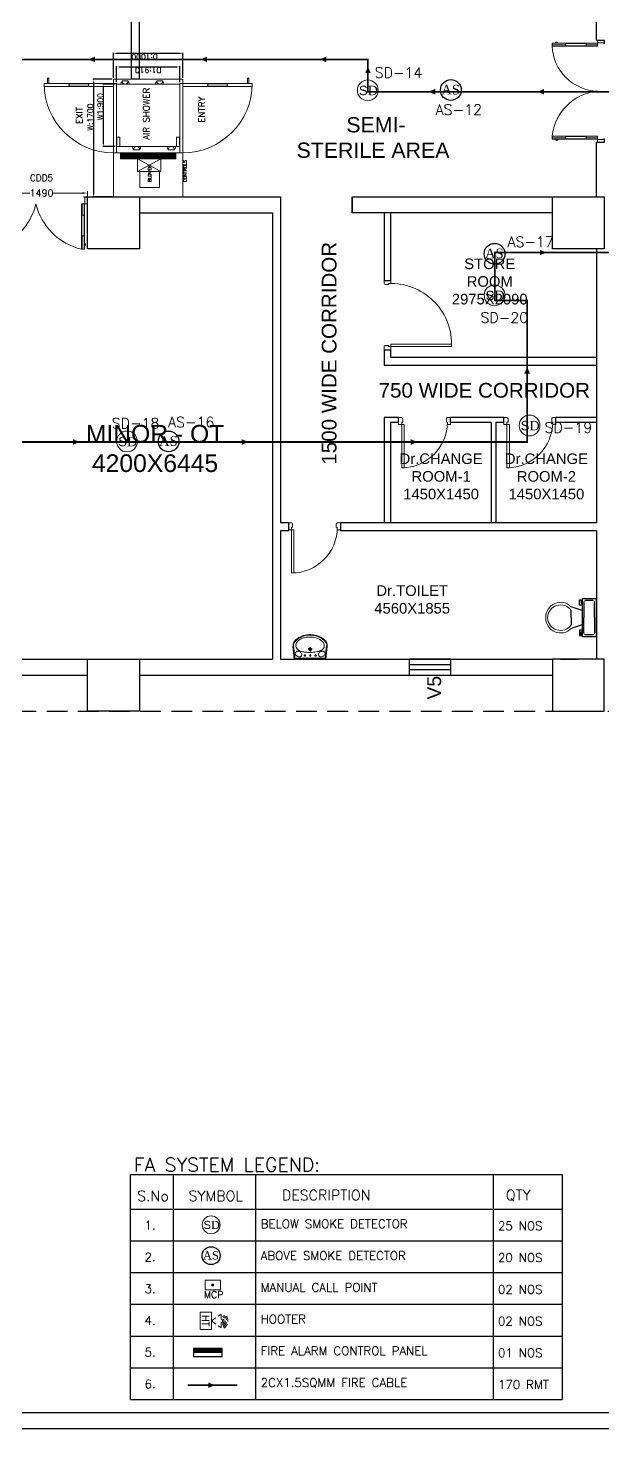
# Model space of a CAD drawing. Header units: millimetres. Extents: x 3552052 to 4144896, y -707811 to -630695.
# Drawn here: x 3870834 to 3879133, y -666235 to -646004 of the extents above; entities that cross this region are included whole.
import ezdxf
from ezdxf.enums import TextEntityAlignment as Align

# ---------------------------------------------------------------- set-up
doc = ezdxf.new("R2010")
doc.units = ezdxf.units.MM
doc.header["$LTSCALE"] = 6
doc.header["$MEASUREMENT"] = 0
for name, pattern in [('ACAD_ISO04W100', [30, 24, -3, 0, -3]), ('DASHED2', [0.375, 0.25, -0.125]), ('HIDDEN', [0.375, 0.25, -0.125])]:
    doc.linetypes.add(name, pattern=pattern)
doc.layers.get('0').update_dxf_attribs({"linetype": 'CONTINUOUS', "lineweight": 0})
doc.layers.get('Defpoints').update_dxf_attribs({"linetype": 'CONTINUOUS', "lineweight": 0})
for name, color, linetype, lineweight in [('1200 Door', 144, 'CONTINUOUS', 0), ('AIR SHOWER', 7, 'CONTINUOUS', 0), ('axes', 40, 'ACAD_ISO04W100', 0), ('Chajja', 7, 'CONTINUOUS', 0), ('COL', 5, 'CONTINUOUS', 0), ('DIM', 7, 'CONTINUOUS', 0), ('DOOR', 44, 'CONTINUOUS', 0), ('Double Leaf Door', 4, 'CONTINUOUS', 0), ('ELE-LIGHTING WIRRING', 7, 'CONTINUOUS', 0), ('FA-ABOVE SMOKE DETECTOR', 6, 'CONTINUOUS', 25), ('FA-BELOW SMOKE DERECTOR', 1, 'CONTINUOUS', 0), ('FA-ELECTRONIC HOOTER', 6, 'CONTINUOUS', 0), ('FA-FIRE ALARM CONTROL PANEL', 3, 'CONTINUOUS', 5), ('FA-FIRE TEXT', 7, 'CONTINUOUS', 0), ('FA-MNUAL CALL POINT', 10, 'CONTINUOUS', 0), ('JOINERY', 7, 'CONTINUOUS', 0), ('WALL', 8, 'CONTINUOUS', 0), ('Window', 161, 'CONTINUOUS', 0)]:
    doc.layers.add(name, color=color, linetype=linetype, lineweight=lineweight)
doc.layers.add('FA-LOOPING', color=200, linetype='CONTINUOUS')
doc.styles.add('ARIAL', font='arial.ttf')
doc.styles.add('PDF Times New Roman', font='times.ttf')
doc.styles.add('ROMANS', font='romans.shx')
doc.styles.get("Standard").update_dxf_attribs({"font": 'SIMPLEX'})
doc.dimstyles.new('AEPL1', dxfattribs={"dimtxt": 100, "dimasz": 75, "dimexe": 25, "dimexo": 50, "dimtad": 0, "dimdec": 0, "dimtxsty": 'ROMANS', "dimcen": 2.5, "dimclrd": 7, "dimclre": 7, "dimclrt": 7, "dimadec": 0, "dimazin": 0, "dimtfac": 1, "dimtdec": 0, "dimtmove": 0, "dimatfit": 3, "dimfxl": 1, "dimlwd": 0, "dimlwe": 0, "dimarcsym": 0})
doc.dimstyles.new('BIGDFD', dxfattribs={"dimtxt": 8, "dimasz": 4, "dimexe": 1, "dimexo": 2, "dimtad": 1, "dimlfac": 10, "dimtxsty": 'Standard', "dimcen": 2.5, "dimclrd": 5, "dimclre": 3, "dimclrt": 1, "dimadec": 0, "dimazin": 0, "dimtfac": 1, "dimtmove": 0, "dimatfit": 3, "dimfxl": 1, "dimarcsym": 0})
doc.dimstyles.new('BIGDFD$0', dxfattribs={"dimtxt": 8, "dimasz": 4, "dimexe": 1, "dimexo": 2, "dimtad": 1, "dimlfac": 10, "dimtxsty": 'Standard', "dimcen": 2.5, "dimclrd": 5, "dimclre": 3, "dimclrt": 1, "dimadec": 0, "dimazin": 0, "dimtfac": 1, "dimtmove": 0, "dimatfit": 3, "dimfxl": 1, "dimarcsym": 0})

# ---------------------------------------------------------------- blocks, each defined once
blk = doc.blocks.new('750')
at = {"layer": 'DOOR'}
for p, q in [((-50, 705), (-47.5, 705)), ((-35, 690), (-35, 692.5)), ((-50, 45), (-47.5, 45)), ((-35, 60), (-35, 57.5)), ((50, 45), (50, 80)), ((50, 80), (675, 80)), ((50, 45), (675, 45)), ((675, 45), (675, 80))]:
    blk.add_line(p, q, dxfattribs=at)
for points in [[(15, 690), (15, 705), (50, 705), (50, 750), (-50, 750), (-50, 705)], [(-35, 690), (15, 690)], [(15, 60), (15, 45), (50, 45), (50, 0), (-50, 0), (-50, 45)], [(-35, 60), (15, 60)]]:
    blk.add_lwpolyline(points, dxfattribs=at)
for centre, start, end in [((-35, 705), 180, 270), ((-35, 45), 90, 180)]:
    blk.add_arc(centre, 12.5, start, end, dxfattribs=at)
at = {"layer": 'DOOR', "color": 145}
blk.add_arc((15, 45), 660, 0, 90, dxfattribs=at)
blk = doc.blocks.new('*D878')
at = {"layer": 'Defpoints', "color": 0, "linetype": 'ByBlock', "transparency": 16777216}
for p in [(3913089, -691291), (3914579, -691119), (3914579, -691291)]:
    blk.add_point(p, dxfattribs=at)
at = {"layer": 'DIM', "color": 7, "linetype": 'ByBlock', "lineweight": 0, "transparency": 16777216}
for p, q in [((3913089, -691241), (3913089, -691094)), ((3914579, -691241), (3914579, -691094)), ((3913164, -691119), (3913746, -691119)), ((3914504, -691119), (3914085, -691119))]:
    blk.add_line(p, q, dxfattribs=at)
at = {"layer": 'DIM', "color": 7, "linetype": 'ByBlock', "transparency": 16777216}
for points in [[(3913164, -691107), (3913164, -691132), (3913089, -691119)], [(3914504, -691107), (3914504, -691132), (3914579, -691119)]]:
    blk.add_solid(points, dxfattribs=at)
at = {"layer": 'DIM', "color": 7, "linetype": 'ByBlock', "lineweight": -3, "transparency": 16777216, "insert": (3913916, -691119), "char_height": 100, "attachment_point": 5, "style": 'ROMANS'}
blk.add_mtext('1490', dxfattribs=at)
blk = doc.blocks.new('1500x2100x100 DD')
at = {"layer": 'Double Leaf Door'}
for points in [[(49, 264), (54, 264), (54, 560), (49, 560)], [(93, 560), (88, 560), (88, 264), (93, 264)], [(1407, 560), (1412, 560), (1412, 264), (1407, 264)], [(1451, 264), (1446, 264), (1446, 560), (1451, 560)]]:
    blk.add_hatch(color=6, dxfattribs=at).paths.add_polyline_path(points)
at = {"layer": 'Double Leaf Door', "color": 8}
for p, q in [((35, 697), (35, 679)), ((49, 699), (37, 699)), ((37, 677), (49, 677)), ((49, 100), (49, 754)), ((49, 754), (93, 754)), ((49, 699), (49, 677)), ((71, 560), (71, 754)), ((93, 754), (93, 100)), ((1451, 754), (1407, 754)), ((1407, 754), (1407, 100)), ((1429, 560), (1429, 754)), ((1451, 100), (1451, 754)), ((1451, 699), (1463, 699)), ((1451, 699), (1451, 677)), ((1463, 677), (1451, 677)), ((1465, 697), (1465, 679)), ((71, 100), (71, 264)), ((1429, 100), (1429, 264)), ((5, 100), (5, 0)), ((45, 100), (5, 100)), ((5, 0), (45, 0)), ((7, 98), (7, 2)), ((43, 98), (7, 98)), ((7, 2), (45, 2)), ((43, 3), (43, 98)), ((55, 3), (43, 3)), ((45, 5), (45, 100)), ((57, 5), (45, 5)), ((45, 2), (55, 2)), ((45, 0), (57, 0)), ((93, 100), (49, 100)), ((55, 2), (55, 3)), ((57, 0), (57, 5)), ((1407, 100), (1451, 100)), ((1443, 0), (1443, 5)), ((1443, 5), (1455, 5)), ((1455, 0), (1443, 0)), ((1445, 2), (1445, 3)), ((1445, 3), (1457, 3)), ((1455, 2), (1445, 2)), ((1455, 5), (1455, 100)), ((1455, 100), (1495, 100)), ((1493, 2), (1455, 2)), ((1495, 0), (1455, 0)), ((1457, 3), (1457, 98)), ((1457, 98), (1493, 98)), ((1493, 98), (1493, 2)), ((1495, 100), (1495, 0))]:
    blk.add_line(p, q, dxfattribs=at)
at = {"layer": 'Double Leaf Door', "color": 6}
for p, q in [((93, 560), (49, 560)), ((49, 560), (49, 264)), ((54, 264), (54, 560)), ((88, 264), (88, 560)), ((93, 264), (93, 560)), ((1407, 264), (1407, 560)), ((1407, 560), (1451, 560)), ((1412, 264), (1412, 560)), ((1446, 264), (1446, 560)), ((1451, 560), (1451, 264)), ((49, 264), (93, 264)), ((1451, 264), (1407, 264))]:
    blk.add_line(p, q, dxfattribs=at)
at = {"layer": 'Double Leaf Door', "color": 6, "ltscale": 100}
for p, q in [((88, 560), (88, 264)), ((1412, 560), (1412, 264))]:
    blk.add_line(p, q, dxfattribs=at)
at = {"layer": 'Double Leaf Door', "color": 6}
for points in [[(49, 560), (49, 264), (54, 264), (54, 560), (49, 560)], [(93, 560), (93, 264), (88, 264), (88, 560), (93, 560)], [(1407, 560), (1407, 264), (1412, 264), (1412, 560), (1407, 560)], [(1451, 560), (1451, 264), (1446, 264), (1446, 560), (1451, 560)]]:
    blk.add_lwpolyline(points, dxfattribs=at)
at = {"layer": 'Double Leaf Door', "ltscale": 5000}
for points in [[(49, 560), (49, 264), (54, 264), (54, 560), (49, 560)], [(1451, 560), (1451, 264), (1446, 264), (1446, 560), (1451, 560)]]:
    blk.add_lwpolyline(points, dxfattribs=at)
at = {"layer": 'Double Leaf Door', "color": 8}
for centre, radius, start, end in [((35, 688), 3.72, 90, 270), ((37, 697), 1.98, 90, 180), ((37, 679), 1.98, 180, 270), ((-111, -108), 886, 13.5745, 76.6836), ((1611, -108), 886, 103.3164, 166.4255), ((1463, 697), 1.98, 0, 90), ((1463, 679), 1.98, 270, 0), ((1465, 688), 3.72, 270, 90)]:
    blk.add_arc(centre, radius, start, end, dxfattribs=at)
blk = doc.blocks.new('1800x80')
at = {"layer": 'Double Leaf Door'}
for points in [[(101770, -25418), (101775, -25418), (101775, -25121), (101770, -25121)], [(101814, -25121), (101809, -25121), (101809, -25418), (101814, -25418)], [(103113, -25121), (103118, -25121), (103118, -25418), (103113, -25418)], [(103157, -25418), (103152, -25418), (103152, -25121), (103157, -25121)]]:
    blk.add_hatch(color=6, dxfattribs=at).paths.add_polyline_path(points)
at = {"layer": 'Double Leaf Door', "color": 8}
for p, q in [((101756, -24985), (101756, -25003)), ((101770, -24983), (101758, -24983)), ((101758, -25005), (101770, -25005)), ((101770, -25582), (101770, -24928)), ((101770, -24928), (101814, -24928)), ((101770, -24983), (101770, -25005)), ((101792, -25121), (101792, -24928)), ((101814, -24928), (101814, -25582)), ((103157, -24928), (103113, -24928)), ((103113, -24928), (103113, -25582)), ((103135, -25121), (103135, -24928)), ((103157, -25582), (103157, -24928)), ((103157, -24983), (103169, -24983)), ((103157, -24983), (103157, -25005)), ((103169, -25005), (103157, -25005)), ((103171, -24985), (103171, -25003)), ((101792, -25582), (101792, -25418)), ((103135, -25582), (103135, -25418)), ((101726, -25582), (101726, -25682)), ((101766, -25582), (101726, -25582)), ((101726, -25682), (101766, -25682)), ((101728, -25584), (101728, -25680)), ((101764, -25584), (101728, -25584)), ((101728, -25680), (101766, -25680)), ((101764, -25679), (101764, -25584)), ((101776, -25679), (101764, -25679)), ((101766, -25677), (101766, -25582)), ((101778, -25677), (101766, -25677)), ((101766, -25680), (101776, -25680)), ((101766, -25682), (101778, -25682)), ((101814, -25582), (101770, -25582)), ((101776, -25680), (101776, -25679)), ((101778, -25682), (101778, -25677)), ((103113, -25582), (103157, -25582)), ((103149, -25682), (103149, -25677)), ((103149, -25677), (103161, -25677)), ((103161, -25682), (103149, -25682)), ((103151, -25680), (103151, -25679)), ((103151, -25679), (103163, -25679)), ((103161, -25680), (103151, -25680)), ((103161, -25677), (103161, -25582)), ((103161, -25582), (103201, -25582)), ((103199, -25680), (103161, -25680)), ((103201, -25682), (103161, -25682)), ((103163, -25679), (103163, -25584)), ((103163, -25584), (103199, -25584)), ((103199, -25584), (103199, -25680)), ((103201, -25582), (103201, -25682))]:
    blk.add_line(p, q, dxfattribs=at)
at = {"layer": 'Double Leaf Door', "color": 6}
for p, q in [((101814, -25121), (101770, -25121)), ((101770, -25121), (101770, -25418)), ((101775, -25418), (101775, -25121)), ((101809, -25418), (101809, -25121)), ((101814, -25418), (101814, -25121)), ((103113, -25418), (103113, -25121)), ((103113, -25121), (103157, -25121)), ((103118, -25418), (103118, -25121)), ((103152, -25418), (103152, -25121)), ((103157, -25121), (103157, -25418)), ((101770, -25418), (101814, -25418)), ((103157, -25418), (103113, -25418))]:
    blk.add_line(p, q, dxfattribs=at)
at = {"layer": 'Double Leaf Door', "color": 6, "ltscale": 100}
for p, q in [((101809, -25121), (101809, -25418)), ((103118, -25121), (103118, -25418))]:
    blk.add_line(p, q, dxfattribs=at)
at = {"layer": 'Double Leaf Door', "color": 6}
for points in [[(101770, -25121), (101770, -25418), (101775, -25418), (101775, -25121), (101770, -25121)], [(101814, -25121), (101814, -25418), (101809, -25418), (101809, -25121), (101814, -25121)], [(103113, -25121), (103113, -25418), (103118, -25418), (103118, -25121), (103113, -25121)], [(103157, -25121), (103157, -25418), (103152, -25418), (103152, -25121), (103157, -25121)]]:
    blk.add_lwpolyline(points, dxfattribs=at)
at = {"layer": 'Double Leaf Door', "ltscale": 5000}
for points in [[(101770, -25121), (101770, -25418), (101775, -25418), (101775, -25121), (101770, -25121)], [(103157, -25121), (103157, -25418), (103152, -25418), (103152, -25121), (103157, -25121)]]:
    blk.add_lwpolyline(points, dxfattribs=at)
at = {"layer": 'Double Leaf Door', "color": 8}
for centre, radius, start, end in [((101756, -24994), 3.72, 90, 270), ((101758, -24985), 1.98, 90, 180), ((101758, -25003), 1.98, 180, 270), ((101732, -25659), 736, 6.0142, 83.5863), ((103143, -25607), 680, 92.5046, 177.8949), ((103169, -24985), 1.98, 0, 90), ((103169, -25003), 1.98, 270, 0), ((103171, -24994), 3.72, 270, 90)]:
    blk.add_arc(centre, radius, start, end, dxfattribs=at)
blk = doc.blocks.new('*D19')
at = {"color": 3, "lineweight": -2, "transparency": 16777216}
for p, q in [((72.8, 197.7), (72.8, 215.6)), ((162.8, 197.7), (162.8, 215.6))]:
    blk.add_line(p, q, dxfattribs=at)
at = {"color": 5, "lineweight": -2, "transparency": 16777216}
blk.add_line((76.8, 214.6), (158.8, 214.6), dxfattribs=at)
at = {"color": 5, "transparency": 16777216}
for points in [[(76.8, 215.3), (76.8, 214), (72.8, 214.6)], [(158.8, 214), (158.8, 215.3), (162.8, 214.6)]]:
    blk.add_solid(points, dxfattribs=at)
at = {"layer": 'Defpoints', "color": 0, "transparency": 16777216}
for p in [(162.8, 214.6), (72.8, 195.7), (162.8, 195.7)]:
    blk.add_point(p, dxfattribs=at)
at = {"color": 1, "transparency": 16777216, "insert": (130.4, 219.4), "char_height": 8, "attachment_point": 5}
blk.add_mtext('W1:900', dxfattribs=at)
blk = doc.blocks.new('*D20')
at = {"color": 3, "lineweight": -2, "transparency": 16777216}
for p, q in [((0, 202.2), (0, 230.1)), ((170, 202.2), (170, 230.1))]:
    blk.add_line(p, q, dxfattribs=at)
at = {"color": 5, "lineweight": -2, "transparency": 16777216}
blk.add_line((166, 229.1), (4, 229.1), dxfattribs=at)
at = {"color": 5, "transparency": 16777216}
for points in [[(4, 229.7), (4, 228.4), (0, 229.1)], [(166, 228.4), (166, 229.7), (170, 229.1)]]:
    blk.add_solid(points, dxfattribs=at)
at = {"layer": 'Defpoints', "color": 0, "transparency": 16777216}
for p in [(0, 229.1), (0, 200.2), (170, 200.2)]:
    blk.add_point(p, dxfattribs=at)
at = {"color": 1, "transparency": 16777216, "insert": (115.3, 233.8), "char_height": 8, "attachment_point": 5}
blk.add_mtext('W:1700', dxfattribs=at)
blk = doc.blocks.new('nolllw new')
for p, q in [((-139, 14), (-138, 15)), ((-124, 16), (-137, 16)), ((-123, 15), (-107, -15)), ((-113, 14), (-3, 14)), ((8, 15), (-8, -15)), ((9, 16), (22, 16)), ((23, 14), (23, 16)), ((23, 14), (23, 15)), ((-100, -16), (-106, -16)), ((-15, -16), (-9, -16))]:
    blk.add_line(p, q)
at = {"color": 19}
for p, q in [((-124, 16), (-58, 16)), ((9, 16), (-58, 16)), ((-100, -34), (-15, -34))]:
    blk.add_line(p, q, dxfattribs=at)
at = {"color": 1}
for p, q in [((-75, 15), (-75, 11)), ((-41, 15), (-41, 11)), ((-100, -27), (-100, -34)), ((-15, -27), (-15, -34))]:
    blk.add_line(p, q, dxfattribs=at)
at = {"color": 3}
for p, q in [((-113, -5), (-113, -13)), ((-110, -16), (-110, -16)), ((-109, -17), (-101, -34)), ((-100, -34), (-100, -34)), ((-15, -34), (-15, -34)), ((-7, -17), (-14, -34)), ((-6, -16), (-5, -16)), ((-2, -5), (-2, -13))]:
    blk.add_line(p, q, dxfattribs=at)
for centre, radius, start, end in [((-137, 15), 1, 90, 159.381), ((-124, 15), 1, 27.8597, 90), ((9, 15), 1, 90, 152.1403), ((22, 15), 1, 20.619, 90), ((-106, -15), 1, 207.8597, 270), ((-100, -15), 1, 270, 343.3261), ((-61, -27), 40.2, 161.5212, 163.3261), ((-54, -27), 40.2, 16.6739, 18.4788), ((-15, -15), 1, 196.6739, 270), ((-9, -15), 1, 270, 332.1403)]:
    blk.add_arc(centre, radius, start, end)
at = {"color": 1}
for centre, radius, start, end in [((-61, -27), 39.2, 111.5891, 180), ((-74, 15), 0.396, 106.6984, 167.5275), ((-76, 11), 1, 291.5891, 0), ((-41, 15), 0.396, 12.4725, 73.3016), ((-40, 11), 1, 180, 248.4109), ((-54, -27), 39.2, 0, 68.4109)]:
    blk.add_arc(centre, radius, start, end, dxfattribs=at)
at = {"color": 3}
for centre, radius, start, end in [((-110, -13), 3, 180, 270), ((-110, -17), 1, 24.7129, 90), ((-100, -34), 0.5, 204.7129, 270), ((-15, -34), 0.5, 270, 335.2871), ((-6, -17), 1, 90, 155.2871), ((-5, -13), 3, 270, 0)]:
    blk.add_arc(centre, radius, start, end, dxfattribs=at)
blk = doc.blocks.new('*D22')
at = {"layer": 'AIR SHOWER', "color": 3, "lineweight": -2, "transparency": 16777216}
for p, q in [((172, 200.2), (208, 200.2)), ((172, 100.2), (208, 100.2))]:
    blk.add_line(p, q, dxfattribs=at)
at = {"layer": 'AIR SHOWER', "color": 5, "lineweight": -2, "transparency": 16777216}
blk.add_line((207, 104.2), (207, 196.2), dxfattribs=at)
at = {"layer": 'AIR SHOWER', "color": 5, "transparency": 16777216}
for points in [[(207.7, 196.2), (206.4, 196.2), (207, 200.2)], [(206.4, 104.2), (207.7, 104.2), (207, 100.2)]]:
    blk.add_solid(points, dxfattribs=at)
at = {"layer": 'Defpoints', "color": 0, "transparency": 16777216}
for p in [(170, 200.2), (207, 200.2), (170, 100.2)]:
    blk.add_point(p, dxfattribs=at)
at = {"layer": 'AIR SHOWER', "color": 1, "transparency": 16777216, "insert": (202.3, 155.3), "char_height": 8, "attachment_point": 5, "rotation": 90}
blk.add_mtext('D:1000', dxfattribs=at)
blk = doc.blocks.new('*D23')
at = {"layer": 'AIR SHOWER', "color": 3, "lineweight": -2, "transparency": 16777216}
for p, q in [((166, 195.7), (188.8, 195.7)), ((166, 104.7), (188.8, 104.7))]:
    blk.add_line(p, q, dxfattribs=at)
at = {"layer": 'AIR SHOWER', "color": 5, "lineweight": -2, "transparency": 16777216}
blk.add_line((187.8, 191.7), (187.8, 108.7), dxfattribs=at)
at = {"layer": 'AIR SHOWER', "color": 5, "transparency": 16777216}
for points in [[(188.5, 191.7), (187.2, 191.7), (187.8, 195.7)], [(187.2, 108.7), (188.5, 108.7), (187.8, 104.7)]]:
    blk.add_solid(points, dxfattribs=at)
at = {"layer": 'Defpoints', "color": 0, "transparency": 16777216}
for p in [(164, 195.7), (164, 104.7), (187.8, 104.7)]:
    blk.add_point(p, dxfattribs=at)
at = {"layer": 'AIR SHOWER', "color": 1, "transparency": 16777216, "insert": (183.1, 150.2), "char_height": 8, "attachment_point": 5, "rotation": 90}
blk.add_mtext('D1:910', dxfattribs=at)
blk = doc.blocks.new('A$C19B8274B')
at = {"layer": 'DOOR'}
for p, q in [((-45, 925), (-80, 925)), ((-80, 50), (-80, 925)), ((-45, 50), (-45, 925)), ((-45, 50), (-80, 50)), ((-955, -50), (-955, -47.5)), ((-940, -35), (-942.5, -35)), ((-60, -35), (-57.5, -35)), ((-45, -50), (-45, -47.5))]:
    blk.add_line(p, q, dxfattribs=at)
for points in [[(-940, 15), (-955, 15), (-955, 50), (-1000, 50), (-1000, -50), (-955, -50)], [(-940, -35), (-940, 15)], [(-60, 15), (-45, 15), (-45, 50), (0, 50), (0, -50), (-45, -50)], [(-60, -35), (-60, 15)]]:
    blk.add_lwpolyline(points, dxfattribs=at)
at = {"layer": 'DOOR', "color": 145}
blk.add_arc((-80, 50), 875, 90, 182.29244, dxfattribs=at)
at = {"layer": 'DOOR'}
for centre, start, end in [((-955, -35), 270, 0), ((-45, -35), 180, 270)]:
    blk.add_arc(centre, 12.5, start, end, dxfattribs=at)
blk = doc.blocks.new('rhej')
at = {"color": 8, "lineweight": 25}
for p, q in [((272, 189), (272, 266)), ((272, 266), (298, 266)), ((298, 266), (298, 215)), ((298, 215), (310, 215)), ((310, 279), (310, -264)), ((517, 279), (310, 279)), ((336, 228), (336, 8)), ((466, 254), (362, 254)), ((491, 8), (491, 228)), ((517, 8), (517, 279)), ((310, 111), (155, 163)), ((155, 8), (155, 111)), ((155, 8), (155, -96)), ((310, 189), (272, 189)), ((336, -212), (336, 8)), ((491, 8), (491, -212)), ((517, -264), (517, 8)), ((310, -96), (155, -147)), ((272, -173), (272, -251)), ((310, -173), (272, -173)), ((298, -251), (298, -199)), ((298, -199), (310, -199)), ((272, -251), (298, -251)), ((310, -264), (517, -264)), ((466, -238), (362, -238))]:
    blk.add_line(p, q, dxfattribs=at)
at = {"color": 8, "extrusion": (0, 0, -1)}
for centre, major_axis, start_param, end_param in [((0, 16), (151, -151), 2.319632, 4.738539), ((1, 2), (-134, -134), 0.814663, 3.31238), ((359, 231), (-16.2, -16.2), 0.643501, 2.498091), ((469, 231), (16.2, -16.2), 3.785094, 5.639684), ((0, 0), (-151, -151), 4.686239, 7.105146), ((1, 13), (-134, -134), 4.541602, 7.039318), ((359, -215), (-16.2, -16.2), -0.927295, 0.927295), ((469, -215), (16.2, -16.2), 5.35589, 7.21048)]:
    blk.add_ellipse(centre, major_axis=major_axis, ratio=1, start_param=start_param, end_param=end_param, dxfattribs=at)
blk = doc.blocks.new('u46')
at = {"color": 8, "lineweight": 25}
for p, q in [((-10, 228), (175, 249)), ((-10, 220), (181, 242)), ((-1, -209), (1, 209)), ((57, 81), (29, 81)), ((62, 2), (29, 2)), ((44, 93), (44, 67)), ((44, 14), (44, -13)), ((163, 3), (102, 3)), ((133, -27), (133, 33)), ((62, -73), (29, -73)), ((44, -61), (44, -87)), ((-10, -216), (181, -238)), ((-10, -224), (175, -245))]:
    blk.add_line(p, q, dxfattribs=at)
at = {"color": 8, "extrusion": (0, 0, -1)}
for centre, major_axis, start_param, end_param in [((145, 128), (1, 126), -1.238036, -0.892193), ((66, 199), (0, 20.7), -1.101507, 0.481509), ((57, 163), (-0.3, 56.9), 0.324902, 0.965135), ((208, 103), (0, 110), -1.431017, -0.436146), ((190, 138), (0, 70.9), -0.405199, 0.56573), ((188, 150), (0, 99.5), -0.132539, 0.848731), ((186, 148), (0.1, 94.4), -0.049658, 0.838116), ((57, 20), (0, 275), 0.806541, 1.180915), ((50, 14), (0, 294), 0.809856, 1.41441), ((56, 154), (0, 34), 4.33982, 5.202657), ((65, 170), (0.3, 49.2), 3.359735, 4.09512), ((44, 81), (0.02, 6.43), 3.139035, 9.42222), ((44, 2), (0.08, 6.43), 3.12883, 9.412015), ((62, 153), (0, 31.9), 2.620328, 3.422401), ((104, 118), (-0.2, 26.8), -1.278641, -0.487266), ((820, -1), (0, 732), -1.56667, -1.474079), ((888, 37), (1, 801), 4.558159, 4.668067), ((96, 136), (0, 7.39), -0.727724, 1.373337), ((387, 48), (0, 296), -1.495794, -1.328336), ((110, 167), (-6.08, 6.08), 4.867594, 6.265028), ((110, 165), (5.47, 5.47), 2.097053, 3.541809), ((90, 185), (0, 17.9), 0.880684, 2.260744), ((133, 3), (0, 21.6), 3.141254, 9.424439), ((133, 3), (-0.1, 15.5), 3.145308, 9.428493), ((133, 3), (0, 10.9), 3.142047372431534, 9.42523267961112), ((154, 79), (0, 140), 0.557563, 1.193786), ((13, 7), (0, 298), 1.141495, 1.637774), ((35, 3), (0, 303), 1.155365, 1.952189), ((72, -2), (0, 274), 1.346594, 1.865175), ((56, -148), (0, 34), 4.222121, 5.084958), ((65, -164), (0.1, 49.2), -0.960797, -0.225412), ((145, -122), (0, 126), 4.027191, 4.373034), ((44, -73), (0.02, 6.43), 3.139035, 9.42222), ((66, -193), (0, 20.7), 2.661884, 4.2449), ((62, -147), (-0.1, 31.9), -0.276767, 0.525307), ((57, -157), (0.3, 56.9), 2.176458, 2.816691), ((104, -111), (0.2, 26.8), 3.628858, 4.420234), ((97, -128), (-0.03, 8.55), 1.455188, 3.796569), ((263, -74), (0, 167), 4.181112, 4.641559), ((110, -161), (-6.08, 6.08), 4.730546, 6.12798), ((111, -159), (6.17, 6.17), 4.354779, 6.027124), ((90, -178), (0, 17.9), 0.880848, 2.260908), ((193, -126), (0, 80.1), 3.554495, 4.299548), ((181, -107), (0, 94.7), 2.890537, 3.362984), ((163, -80), (0, 126), 2.054055, 2.802751), ((172, -117), (0, 123), 2.127435, 2.640092), ((56, -13), (0, 287), 1.808981, 2.322804), ((62, -11), (0, 247), 1.579809, 2.112792), ((124, -52), (0, 200), 1.868215, 2.281789), ((185, -162), (-0.1, 83.2), 2.850118, 3.264751), ((188, -160), (0, 78.1), 2.562376, 3.231693), ((187, -138), (0, 106), 2.310552, 2.942572)]:
    blk.add_ellipse(centre, major_axis=major_axis, ratio=1, start_param=start_param, end_param=end_param, dxfattribs=at)
blk = doc.blocks.new('SMOKE DETECTOR')
at = {"layer": 'FA-BELOW SMOKE DERECTOR', "color": 7}
blk.add_circle((931029, -118294), 166, dxfattribs=at)
at = {"layer": 'FA-BELOW SMOKE DERECTOR', "insert": (930887, -118373), "char_height": 150, "attachment_point": 7, "style": 'PDF Times New Roman'}
blk.add_mtext('{\\fArial|b0|i0|c0|p34;S}D', dxfattribs=at)
blk = doc.blocks.new('110DB FIRE HOOTER')
at = {"layer": 'FA-ELECTRONIC HOOTER', "color": 53, "linetype": 'DASHED2'}
for p, q in [((-0.238, 0), (-0.238, -0.311)), ((0.238, 0), (-0.238, 0)), ((-0.238, -0.311), (0.238, -0.311)), ((0.238, -0.311), (0.238, 0))]:
    blk.add_line(p, q, dxfattribs=at)
at = {"layer": 'FA-ELECTRONIC HOOTER', "color": 53, "linetype": 'DASHED2', "ltscale": 0.1}
for p, q in [((0, -0.311), (-0.19, -0.576)), ((0, -0.311), (0.19, -0.576)), ((0.19, -0.576), (-0.19, -0.576))]:
    blk.add_line(p, q, dxfattribs=at)
for radius, start, end in [(0.231, 210.2007, 319.4187), (0.193, 212.22, 327.78), (0.155, 215.2483, 324.7517), (0.118, 220.3172, 319.6828), (0.08, 230.7147, 309.2853)]:
    blk.add_arc((0, -0.536), radius, start, end, dxfattribs=at)
at = {"layer": 'FA-ELECTRONIC HOOTER', "color": 53, "insert": (0.165, -0.247), "char_height": 0.1942, "width": 0.36807, "attachment_point": 1, "rotation": 180}
blk.add_mtext('HT', dxfattribs=at)
blk = doc.blocks.new('MCP')
at = {"layer": 'FA-MNUAL CALL POINT'}
h = blk.add_hatch(color=256, dxfattribs=at)
h.set_gradient(color1=(255, 0, 0), color2=(255, 39, 39), centered=1, one_color=1, tint=0.57958)
h.paths.add_polyline_path([(417504, 744464, 1), (417478, 744464, 1)])
blk.add_lwpolyline([(417408, 744516), (417574, 744516), (417574, 744412), (417408, 744412)], close=True, dxfattribs=at)
blk.add_circle((417490, 744464), 13, dxfattribs=at)
at = {"layer": 'FA-MNUAL CALL POINT', "insert": (417500, 744322), "char_height": 75, "width": 244.76, "attachment_point": 8}
blk.add_mtext('MCP', dxfattribs=at)
blk = doc.blocks.new('above smoke detector')
at = {"layer": 'FA-ABOVE SMOKE DETECTOR', "color": 7}
blk.add_circle((0, 0), 300, dxfattribs=at)
at = {"layer": 'FA-ABOVE SMOKE DETECTOR', "color": 53, "style": 'PDF Times New Roman'}
blk.add_text('AS', height=277.4, dxfattribs=at).set_placement((-274, -128))
blk = doc.blocks.new('FIRE PANEL')
at = {"layer": 'FA-FIRE ALARM CONTROL PANEL', "linetype": 'ByBlock', "lineweight": 25, "ltscale": 60}
h = blk.add_hatch(dxfattribs=at)
h.set_pattern_fill('ANSI31', color=256, angle=270)
h.set_pattern_definition([(315, (67182.53736, 161949.4), (0.08838834765, 0.08838834765), [])])
h.paths.add_polyline_path([(0, 22.8), (0, -22.8), (6.3, -22.8), (6.3, 22.8)])
blk.add_lwpolyline([(12.6, 22.8), (12.6, -22.8), (0, -22.8), (0, 22.8)], close=True, dxfattribs=at)
at = {"layer": 'FA-FIRE ALARM CONTROL PANEL', "linetype": 'ByBlock', "lineweight": 25, "ltscale": 60, "const_width": 1}
blk.add_lwpolyline([(6.3, 22.8), (6.3, -22.8)], dxfattribs=at)
blk = doc.blocks.new('G$C62BE363C')
at = {"layer": 'FA-FIRE ALARM CONTROL PANEL', "linetype": 'ByBlock', "lineweight": 9, "ltscale": 60, "xscale": 0.03809201918883558, "yscale": 0.03809201918883558, "zscale": 0.03809201918883558, "rotation": 270}
blk.add_blockref('FIRE PANEL', (0, 0), dxfattribs=at)
blk = doc.blocks.new('AIR SHOWER')
at = {"layer": 'AIR SHOWER'}
h = blk.add_hatch(dxfattribs=at)
h.set_pattern_fill('ANSI37', color=256, scale=0.24, angle=180, style=0)
h.set_pattern_definition([(45, (-36516.70436, 5170.6153), (-0.538815367, 0.538815367), []), (135, (-36516.70436, 5170.6153), (-0.538815367, -0.538815367), [])])
h.paths.add_polyline_path([(63.7649, 110.1138), (54.9235, 110.1138), (54.9235, 189.8012), (63.7649, 189.8012)])
h = blk.add_hatch(dxfattribs=at)
h.set_pattern_fill('ANSI37', color=256, scale=0.24, angle=180, style=0)
h.set_pattern_definition([(45, (-52704.6564, 3586.6221), (-0.538815367, 0.538815367), []), (135, (-52704.6564, 3586.6221), (-0.538815367, -0.538815367), [])])
h.paths.add_polyline_path([(54.9235, 189.5272), (63.7649, 189.5272), (63.7649, 182.3028), (54.9235, 182.3028)])
for p, q in [((159.5, 200.2351), (159.5, 300.4701)), ((164, 300.4701), (159.5, 300.4701)), ((164, 300.4701), (164, 200.2351)), ((171.05, 295.4201), (164, 295.4201)), ((171.05, 293.5201), (164, 293.5201)), ((159.5, 265.8021), (160.1, 265.8021)), ((160.1, 234.8021), (160.1, 265.8021)), ((160.1, 264.3021), (163.4, 264.3021)), ((163.4, 265.8021), (163.4, 234.8021)), ((163.4, 265.8021), (164, 265.8021)), ((159.5, 234.8021), (160.1, 234.8021)), ((160.1, 236.3021), (163.4, 236.3021)), ((163.4, 234.8021), (164, 234.8021)), ((0, 100.2351), (0, 200.2351)), ((0, 200.2351), (170, 200.2351)), ((63.7649, 200.2351), (63.7649, 195.7351)), ((63.7649, 100.2351), (63.7649, 200.2351)), ((63.7649, 195.7351), (164, 195.7351)), ((72.7649, 195.7351), (164, 195.7351)), ((72.7649, 195.7351), (72.7649, 104.7351)), ((162.7649, 195.7351), (162.7649, 104.7351)), ((162.7649, 195.7351), (162.7649, 104.7351)), ((164, 200.2351), (164, 195.7351)), ((170, 100.2351), (170, 200.2351)), ((170, 100.2351), (170, 200.2351)), ((54.9235, 165.7555), (36.841, 131.8309)), ((54.9235, 131.8309), (36.841, 165.7555)), ((63.7649, 104.7351), (164, 104.7351)), ((63.7649, 104.7351), (63.7649, 100.2351)), ((164, 100.2351), (164, 104.7351)), ((0, 100.2351), (170, 100.2351)), ((159.5, 100.2351), (159.5, 0)), ((164, 0), (164, 100.2351)), ((159.5, 65.6681), (160.1, 65.6681)), ((160.1, 65.6681), (160.1, 34.6681)), ((160.1, 64.1681), (163.4, 64.1681)), ((163.4, 34.6681), (163.4, 65.6681)), ((163.4, 65.6681), (164, 65.6681)), ((159.5, 34.6681), (160.1, 34.6681)), ((160.1, 36.1681), (163.4, 36.1681)), ((163.4, 34.6681), (164, 34.6681)), ((164, 0), (159.5, 0)), ((171.05, 6.95), (164, 6.95)), ((171.05, 5.05), (164, 5.05))]:
    blk.add_line(p, q, dxfattribs=at)
for points in [[(63.7649, 190.0987), (54.9235, 190.0987), (54.9235, 110.1138), (63.7649, 110.1138)], [(86.4277, 195.7351), (72.7649, 195.7351), (72.7649, 191.2865), (86.4277, 191.2865)], [(74.6432, 195.334), (85.2425, 195.334), (85.2425, 195.7351), (74.6432, 195.7351)], [(36.841, 162.4912), (13.6037, 162.4912), (13.6037, 133.8537), (36.841, 133.8537)], [(54.9235, 165.7555), (36.841, 165.7555), (36.841, 131.8309), (54.9235, 131.8309)], [(86.4277, 104.7351), (72.7649, 104.7351), (72.7649, 109.1836), (86.4277, 109.1836)], [(74.6432, 105.1361), (85.2425, 105.1361), (85.2425, 104.7351), (74.6432, 104.7351)], [(22.7846, 100.2351), (32.79, 100.2351), (32.79, 100.2351), (22.7846, 100.2351)], [(22.7846, 100.2351), (34.2228, 100.2351), (34.2228, 99.8821), (22.7846, 99.8821)], [(38.3459, 100.2351), (39.8996, 100.2351), (39.8996, 99.8823), (38.3459, 99.8823)]]:
    blk.add_lwpolyline(points, close=True, dxfattribs=at)
at = {"layer": 'AIR SHOWER', "color": 19, "lineweight": 0}
for centre, start, end in [((164, 200.2351), 90, 180), ((164, 100.2351), 180, 270)]:
    blk.add_arc(centre, 100.2351, start, end, dxfattribs=at)
at = {"layer": 'AIR SHOWER'}
for centre in [(171.05, 294.4701), (171.05, 6)]:
    blk.add_arc(centre, 0.95, 270, 90, dxfattribs=at)
at = {"layer": 'AIR SHOWER', "xscale": -0.1, "yscale": 0.1, "zscale": 0.1}
for p, rotation in [((164.3039, 177.8504), 89.99999999999997), ((71.3723, 172.6198), 269.9999999999856), ((164.3039, 127.8504), 89.99999999999997), ((71.3723, 122.6198), 269.9999999999856)]:
    blk.add_blockref('nolllw new', p, dxfattribs=dict(at, rotation=rotation))
at = {"layer": 'AIR SHOWER'}
for s, height, p in [('EXIT', 9.14932, (105.2922, 244.8428)), ('BLOWER', 4.57466, (21.8029, 145.8279)), ('AIR SHOWER', 9.14932, (82.7486, 148.4504)), ('CONTROLS', 4.57466, (21.5589, 94.8755)), ('ENTRY', 9.14932, (107.2005, 68.4017))]:
    blk.add_text(s, height=height, dxfattribs=at).set_placement(p)
for base, p1, p2, angle, text, dimstyle, picture, middle in [((0, 229.071), (170, 200.2351), (0, 200.2351), 180, 'W:1700', 'BIGDFD', '*D20', (115.3408, 229.071)), ((162.7649, 214.648), (72.7649, 195.7351), (162.7649, 195.7351), 180, 'W1:900', 'BIGDFD', '*D19', (130.4357, 214.648)), ((207.0183, 200.2351), (170, 100.2351), (170, 200.2351), 90, 'D:<>', 'BIGDFD$0', '*D22', (207.0183, 155.2726))]:
    dim = blk.add_linear_dim(base=base, p1=p1, p2=p2, angle=angle, text=text, dimstyle=dimstyle, dxfattribs=at)
    dim.commit()
    dim.dimension.update_dxf_attribs({"geometry": picture, "text_midpoint": middle, "dimtype": 128})
dim = blk.add_linear_dim(base=(187.8331, 104.7351), p1=(164, 195.7351), p2=(164, 104.7351), angle=90, text='D1:<>', dimstyle='BIGDFD$0', dxfattribs=at)
dim.commit()
dim.dimension.update_dxf_attribs({"geometry": '*D23', "text_midpoint": (183.1235, 150.2351)})
blk = doc.blocks.new('AAA')
at = {"layer": 'Chajja', "color": 7, "linetype": 'HIDDEN', "lineweight": 30, "ltscale": 200}
blk.add_line((3904539.4, -698601.4), (3927054.4, -698601.4), dxfattribs=at)
at = {"layer": 'COL', "color": 7, "lineweight": 30}
for points in [[(3914579.4, -691176.4), (3915329.4, -691176.4), (3915329.4, -691926.4), (3914579.4, -691926.4)], [(3921289.4, -691176.4), (3922039.4, -691176.4), (3922039.4, -691926.4), (3921289.4, -691926.4)], [(3914579.4, -697851.4), (3915329.4, -697851.4), (3915329.4, -698601.4), (3914579.4, -698601.4)], [(3922039.4, -697851.4), (3921289.4, -697851.4), (3921289.4, -698601.4), (3922039.4, -698601.4)]]:
    blk.add_lwpolyline(points, close=True, dxfattribs=at)
at = {"layer": 'WALL', "color": 7, "linetype": 'ByBlock', "lineweight": 30}
for p, q in [((3915214.4, -689476.4), (3915214.4, -688136.4)), ((3915329.4, -689476.4), (3915329.4, -688136.4)), ((3921924.4, -688911.4), (3921924.4, -688136.4)), ((3915329.4, -689476.4), (3915214.4, -689476.4)), ((3921924.4, -691176.4), (3921924.4, -690386.4)), ((3915329.4, -691176.4), (3917364.4, -691176.4)), ((3917364.4, -691176.4), (3917364.4, -695881.4)), ((3918399.4, -691176.4), (3921289.4, -691176.4)), ((3915329.4, -691406.4), (3917249.4, -691406.4)), ((3917249.4, -691406.4), (3917249.4, -697851.4)), ((3921289.4, -691406.4), (3918399.4, -691406.4)), ((3921924.4, -691926.4), (3921924.4, -695881.4)), ((3918859.4, -692381.4), (3918954.4, -692381.4)), ((3918859.4, -693381.4), (3918859.4, -693611.4)), ((3918859.4, -693381.4), (3918954.4, -693381.4)), ((3918954.4, -693381.4), (3918954.4, -693496.4)), ((3921924.4, -693496.4), (3918954.4, -693496.4)), ((3921924.4, -693611.4), (3918859.4, -693611.4)), ((3919069.4, -694361.4), (3918859.4, -694361.4)), ((3918859.4, -694361.4), (3918859.4, -695881.4)), ((3919069.4, -694431.4), (3918954.4, -694431.4)), ((3918954.4, -694431.4), (3918954.4, -695881.4)), ((3919069.4, -694431.4), (3919069.4, -694361.4)), ((3920589.4, -694361.4), (3919819.4, -694361.4)), ((3919819.4, -694431.4), (3919819.4, -694361.4)), ((3920404.4, -694431.4), (3919819.4, -694431.4)), ((3920404.4, -694431.4), (3920404.4, -695881.4)), ((3920474.4, -694431.4), (3920474.4, -695881.4)), ((3920589.4, -694431.4), (3920474.4, -694431.4)), ((3920589.4, -694431.4), (3920589.4, -694361.4)), ((3921924.4, -694361.4), (3921339.4, -694361.4)), ((3921339.4, -694431.4), (3921339.4, -694361.4)), ((3921924.4, -694431.4), (3921339.4, -694431.4)), ((3917479.4, -695881.4), (3917364.4, -695881.4)), ((3917479.4, -695881.4), (3917479.4, -695996.4)), ((3921924.4, -695881.4), (3918229.4, -695881.4)), ((3918229.4, -695881.4), (3918229.4, -695996.4)), ((3917364.4, -695996.4), (3917364.4, -697851.4)), ((3917479.4, -695996.4), (3917364.4, -695996.4)), ((3921924.4, -695996.4), (3918229.4, -695996.4)), ((3921924.4, -695996.4), (3921924.4, -697851.4)), ((3909404.4, -697851.4), (3914579.4, -697851.4)), ((3915329.4, -697851.4), (3917249.4, -697851.4)), ((3917364.4, -697851.4), (3921289.4, -697851.4)), ((3909404.4, -698081.4), (3914579.4, -698081.4)), ((3915329.4, -698081.4), (3921289.4, -698081.4))]:
    blk.add_line(p, q, dxfattribs=at)
at = {"layer": 'WALL', "color": 7, "lineweight": 30}
for p, q in [((3921924.4, -688911.4), (3922039.4, -688911.4)), ((3921924.4, -690386.4), (3922039.4, -690386.4)), ((3918859.4, -691406.4), (3918859.4, -692381.4)), ((3918954.4, -691406.4), (3918954.4, -692381.4)), ((3921404.4, -697851.4), (3921659.4, -697851.4))]:
    blk.add_line(p, q, dxfattribs=at)
at = {"layer": 'WALL', "color": 7, "linetype": 'ByBlock', "lineweight": -3, "elevation": 0}
blk.add_lwpolyline([(3918399.4, -691406.4), (3918399.4, -691406.4), (3918399.4, -691176.4), (3918399.4, -691176.4)], close=True, dxfattribs=at)
at = {"layer": 'Window', "color": 7, "lineweight": -3}
for points in [[(3919822.8, -698081.2), (3919822.8, -697851.2), (3919222.8, -697851.2), (3919222.8, -698081.2)], [(3919822.8, -698001.2), (3919822.8, -697931.2), (3919222.8, -697931.2), (3919222.8, -698001.2)]]:
    blk.add_lwpolyline(points, close=True, dxfattribs=at)
at = {"layer": 'AIR SHOWER', "color": 8, "lineweight": -3, "xscale": 10, "yscale": 10, "zscale": 10, "rotation": 90}
blk.add_blockref('AIR SHOWER', (3916956.8, -691176.4), dxfattribs=at)
at = {"layer": 'DOOR', "color": 8, "linetype": 'Continuous', "lineweight": -3, "rotation": 270}
blk.add_blockref('A$C19B8274B', (3918909.4, -693381.4), dxfattribs=at)
at = {"layer": 'DOOR', "color": 8, "lineweight": -3, "rotation": 270}
for p in [(3919069.4, -694411.4), (3920589.4, -694411.4), (3917479.4, -695931.4)]:
    blk.add_blockref('750', p, dxfattribs=at)
at = {"layer": 'Double Leaf Door', "color": 8, "lineweight": -3, "rotation": 90}
blk.add_blockref('1800x80', (3896357.6, -792112.6), dxfattribs=at)
at = {"layer": 'Double Leaf Door', "color": 8, "lineweight": -3, "xscale": -1, "rotation": 180}
blk.add_blockref('1500x2100x100 DD', (3913084.4, -691176.4), dxfattribs=at)
at = {"layer": 'WALL', "color": 8, "linetype": 'ByBlock', "lineweight": -3}
blk.add_blockref('rhej', (3921407.1, -697259.2), dxfattribs=at)
at = {"layer": 'WALL', "color": 8, "linetype": 'ByBlock', "lineweight": -3, "rotation": 90}
blk.add_blockref('u46', (3917795.5, -697841.2), dxfattribs=at)
at = {"layer": '1200 Door', "color": 8, "linetype": 'ByBlock', "lineweight": -3, "style": 'ROMANS'}
blk.add_text('CDD5', height=94.18, dxfattribs=at).set_placement((3913747.3, -690947.2, -35804.4))
at = {"layer": 'DIM', "color": 7, "lineweight": -3, "style": 'ARIAL'}
blk.add_text('1500 WIDE CORRIDOR', height=212.5, rotation=90, dxfattribs=at).set_placement((3918236.7, -693433.5), align=Align.BOTTOM_CENTER)
blk.add_text('750 WIDE CORRIDOR', height=212.5, dxfattribs=at).set_placement((3920306.7, -694137.9), align=Align.BOTTOM_CENTER)
at = {"layer": 'DIM', "color": 7, "lineweight": -3, "attachment_point": 5, "style": 'ARIAL'}
for s, insert, char_height, width in [('STORE ROOM\\P2975X2090', (3920385, -692397.5), 153, 1198.956), ('MINOR - OT\\P4200X6445', (3915554, -694809.7, -101230.8), 255, 2454.158), ('Dr.CHANGE\\PROOM-1\\P1450X1450', (3919683.4, -695212.3), 153, 1198.956), ('Dr.CHANGE\\PROOM-2\\P1450X1450', (3921203.4, -695212.3), 153, 1198.956), ('Dr.TOILET\\P4560X1855', (3919265.6, -696989.4), 153, 1198.956)]:
    blk.add_mtext(s, dxfattribs=dict(at, insert=insert, char_height=char_height, width=width))
at = {"layer": 'JOINERY', "lineweight": -3, "style": 'ARIAL', "width": 1}
blk.add_text('V5', height=200, rotation=90, dxfattribs=at).set_placement((3919682.6, -698434.1))
at = {"layer": 'WALL', "color": 7, "linetype": 'Continuous', "lineweight": -3, "insert": (3918700.2, -690318.7), "char_height": 220.414, "width": 4941.395, "attachment_point": 5, "style": 'ARIAL'}
blk.add_mtext(' SEMI-\\PSTERILE AREA', dxfattribs=at)
at = {"layer": 'DIM', "color": 8, "linetype": 'ByBlock', "lineweight": -3}
dim = blk.add_linear_dim(base=(3914579.4, -691119.2), p1=(3913089.4, -691291.4), p2=(3914579.4, -691291.4), dimstyle='AEPL1', dxfattribs=at)
dim.commit()
dim.dimension.update_dxf_attribs({"geometry": '*D878', "text_midpoint": (3913915.8, -691119.2), "dimtype": 160})

msp = doc.modelspace()

# ---------------------------------------------------------------- linework, layer by layer
at = {"color": 7, "lineweight": 30}
for points in [[(3901544.5, -634223.7), (3901544.5, -666235.1), (3856463.3, -666235.1), (3856463.3, -634223.7)], [(3901312.7, -634455.5), (3901312.7, -666003.3), (3856695.2, -666003.3), (3856695.2, -634455.5)]]:
    msp.add_lwpolyline(points, close=True, dxfattribs=at)
at = {"layer": 'axes', "color": 7, "linetype": 'ByBlock', "lineweight": -3}
for p, q in [((3872927.9, -662559.8), (3872927.9, -665809.7)), ((3874116.9, -662559.8), (3874116.9, -665809.7)), ((3877548, -662559.8), (3877548, -665809.7)), ((3872313, -663059.4), (3878542.3, -663059.4)), ((3872313, -663517.8), (3878542.3, -663517.8)), ((3872313, -663976.1), (3878542.3, -663976.1)), ((3872313, -664434.5), (3878542.3, -664434.5)), ((3872313, -664892.9), (3878542.3, -664892.9)), ((3872313, -665351.3), (3878542.3, -665351.3)), ((3872313, -665809.7), (3878542.3, -665809.7))]:
    msp.add_line(p, q, dxfattribs=at)
msp.add_lwpolyline([(3872313, -665809.7), (3872313, -662559.8), (3878542.3, -662559.8), (3878542.3, -665809.7)], dxfattribs=at)
at = {"layer": 'FA-LOOPING', "lineweight": 30}
msp.add_lwpolyline([(3884600.9, -646923.9, 25, 25, 0), (3875740.2, -646923.9, 25, 25, 0), (3875740.2, -646456.8, 25, 25, 0), (3869900.2, -646456.8, 25, 25, 0), (3869900.2, -646903.9, 25, 25, 0), (3867235.2, -646903.9, 25, 25, 0), (3867235.2, -645492, 25, 25, 0), (3866076.8, -645492, 25, 25, 0), (3866076.8, -645809.5, 25, 25, 0), (3866846.1, -645809.5, 25, 25, 0), (3866846.1, -650283.9, 25, 25, 0), (3863904.7, -650283.9, 25, 25, 0), (3863904.7, -652903.2, 25, 25, 0), (3868099.3, -652903.2, 25, 25, 0), (3868099.3, -651981.8, 25, 25, 0), (3878038.1, -651981.8, 25, 25, 0), (3878038.1, -649939.8, 25, 25, 0), (3877572.1, -649939.8, 25, 25, 0), (3877572.1, -649245.2, 25, 25, 0), (3881852.7, -649245.2, 25, 25, 0)], format="xyseb", dxfattribs=at)
at = {"layer": 'FA-LOOPING', "color": 200, "lineweight": -3}
for points in [[(3871800.8, -646456.8, 80.4, 0, 0), (3871705.9, -646456.8, 0, 0, 0)], [(3873419.2, -646456.8, 80.4, 0, 0), (3873324.4, -646456.8, 0, 0, 0)], [(3875138.6, -646456.8, 80.4, 0, 0), (3875043.8, -646456.8, 0, 0, 0)], [(3875740.2, -646654.1, 80.4, 0, 0), (3875740.2, -646559.2, 0, 0, 0)], [(3876711.2, -646923.9, 80.4, 0, 0), (3876616.4, -646923.9, 0, 0, 0)], [(3878283.9, -646923.9, 80.4, 0, 0), (3878189, -646923.9, 0, 0, 0)], [(3878221.7, -649245.2, 80.4, 0, 0), (3878316.5, -649245.2, 0, 0, 0)], [(3878038.1, -650993.8, 80.4, 0, 0), (3878038.1, -650899, 0, 0, 0)], [(3871483.8, -651981.8, 80.4, 0, 0), (3871578.6, -651981.8, 0, 0, 0)], [(3873919, -651981.8, 80.4, 0, 0), (3874013.9, -651981.8, 0, 0, 0)], [(3876357.5, -651981.8, 80.4, 0, 0), (3876452.4, -651981.8, 0, 0, 0)], [(3873435.6, -665603.2, 80.4, 0, 0), (3873530.4, -665603.2, 0, 0, 0)]]:
    msp.add_lwpolyline(points, format="xyseb", dxfattribs=at)
at = {"layer": 'FA-LOOPING', "lineweight": -3, "const_width": 25}
msp.add_lwpolyline([(3873137.8, -665603.2), (3873853, -665603.2)], dxfattribs=at)

# ---------------------------------------------------------------- block references
at = {"color": 0, "lineweight": -3}
msp.add_blockref('AAA', (-42886.7, 42732.5), dxfattribs=at)
at = {"layer": 'FA-ABOVE SMOKE DETECTOR', "lineweight": -3}
for p, xscale, yscale, zscale in [((3876937.7, -646899.5), 0.4999999999993358, 0.4999999999993358, 0.4999999999993358), ((3877567.7, -649263.9), 0.4999999999993358, 0.4999999999993358, 0.4999999999993358), ((3872862.7, -651973.9), 0.4999999999993358, 0.4999999999993358, 0.4999999999993358), ((3873476.4, -663732.4), 0.4319529560444983, 0.4319529560444983, 0.4319529560444983)]:
    msp.add_blockref('above smoke detector', p, dxfattribs=dict(at, xscale=xscale, yscale=yscale, zscale=zscale))
at = {"layer": 'FA-BELOW SMOKE DERECTOR', "color": 6, "lineweight": -3}
for p, xscale, yscale, zscale in [((3034501.9, -540018.9), 0.9035551315104862, 0.9035551315104862, 0.9035551315104862), ((3036331.9, -542978.9), 0.9035551315104862, 0.9035551315104862, 0.9035551315104862), ((3036836.8, -544858.8), 0.9035551315104862, 0.9035551315104862, 0.9035551315104862), ((3031026.9, -545088.9), 0.9035551315104862, 0.9035551315104862, 0.9035551315104862), ((3148090.7, -571121), 0.7791227549707624, 0.7791227549707624, 0.7791227549707624)]:
    msp.add_blockref('SMOKE DETECTOR', p, dxfattribs=dict(at, xscale=xscale, yscale=yscale, zscale=zscale))
at = {"layer": 'FA-ELECTRONIC HOOTER', "color": 1, "lineweight": -3, "xscale": 524.5490323392462, "yscale": 524.5490323392462, "zscale": 524.5490323392462, "rotation": 89.99999999999991}
msp.add_blockref('110DB FIRE HOOTER', (3873317.1, -664674.5), dxfattribs=at)
at = {"layer": 'FA-FIRE ALARM CONTROL PANEL', "color": 1, "lineweight": -3, "xscale": -237.6198649536212, "yscale": 237.6198649536212, "zscale": 237.6198649536212, "rotation": 359.9999999999999}
msp.add_blockref('G$C62BE363C', (3873430.1, -665073.8), dxfattribs=at)
at = {"layer": 'FA-MNUAL CALL POINT', "lineweight": -3, "xscale": 1.333518852241642, "yscale": 1.333518852241642, "zscale": 1.333518852241642}
msp.add_blockref('MCP', (3316768.9, -1656913.4), dxfattribs=at)

# ---------------------------------------------------------------- texts
at = {"layer": 'ELE-LIGHTING WIRRING', "color": 7, "lineweight": -3, "attachment_point": 1, "style": 'ROMANS'}
for s, insert, char_height, width in [('{\\C256;FA SYSTEM LEGEND:}', (3872359.7, -662318.7), 200, 4776.923), ('{\\C256;S.No}', (3872409.2, -662795), 150, 383.957), ('{\\C256;SYMBOL}', (3873151.8, -662795), 150, 383.957), ('{\\C256;DESCRIPTION}', (3874498.4, -662782.9), 150, 383.957), ('{\\C256;QTY}', (3877730.9, -662782.9), 150, 383.957), ('{\\C256;1.}', (3872515.6, -663231.5), 125, 383.957), ('BELOW SMOKE DETECTOR', (3874192, -663210.7), 125, 4249.695), ('{\\C256;25 NOS}', (3877617.4, -663239.9), 125, 930.343), ('{\\C256;2.}', (3872515.6, -663689.9), 125, 383.957), ('ABOVE SMOKE DETECTOR', (3874192, -663669.1), 125, 4249.695), ('{\\C256;20 NOS}', (3877617.4, -663698.3), 125, 930.343), ('{\\C256;3.}', (3872515.6, -664148.3), 125, 383.957), ('MANUAL CALL POINT', (3874192, -664127.4), 125, 4249.695), ('{\\C256;02 NOS}', (3877617.4, -664156.7), 125, 930.343), ('HOOTER', (3874192, -664585.8), 125, 4249.695), ('{\\C256;4.}', (3872515.6, -664606.7), 125, 383.957), ('{\\C256;02 NOS}', (3877617.4, -664615), 125, 930.343), ('{\\C256;5.}', (3872515.6, -665065.1), 125, 383.957), ('FIRE ALARM CONTROL PANEL', (3874192, -665044.2), 125, 4249.695), ('{\\C256;01 NOS}', (3877617.4, -665073.4), 125, 930.343), ('{\\C256;6.}', (3872515.6, -665523.5), 125, 383.957), ('2CX1.5SQMM FIRE CABLE', (3874192, -665502.6), 125, 4249.695), ('{\\C256;170 RMT}', (3877617.4, -665531.8), 125, 930.343)]:
    msp.add_mtext(s, dxfattribs=dict(at, insert=insert, char_height=char_height, width=width))
at = {"layer": 'FA-FIRE TEXT', "color": 200, "lineweight": -3, "char_height": 150, "width": 349.838, "attachment_point": 1, "style": 'ROMANS'}
for s, insert in [('{\\C256;SD-14}', (3875837.8, -646573.1)), ('{\\C256;AS-12}', (3876717.3, -647107.9)), ('{\\C256;AS-17}', (3877754.2, -649016.6)), ('{\\C256;SD-20}', (3877364.9, -650111)), ('{\\C256;SD-18}', (3872041.9, -651636.5)), ('{\\C256;AS-16}', (3872854.7, -651620.1)), ('{\\C256;SD-19}', (3878290.1, -651698.8))]:
    msp.add_mtext(s, dxfattribs=dict(at, insert=insert))

doc.saveas('drawing.dxf')
